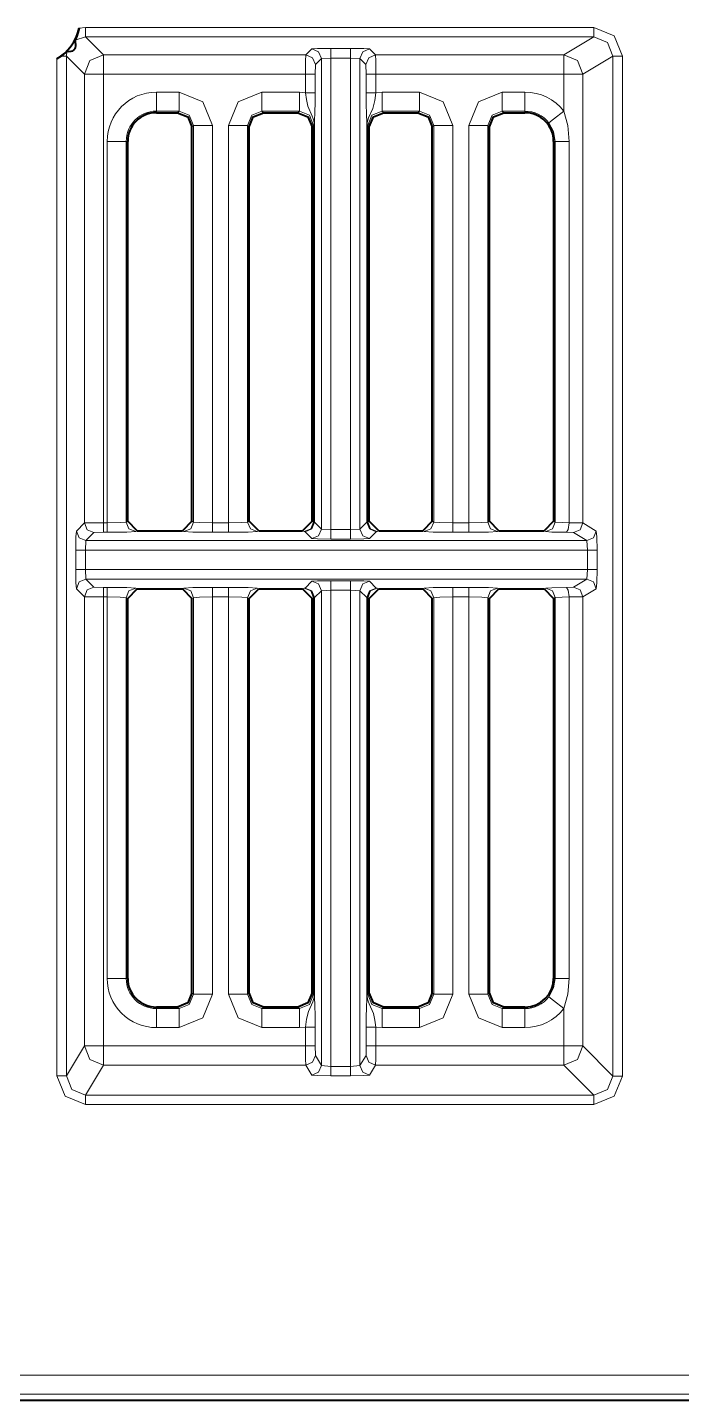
# Model space of a CAD drawing. Header units: millimetres. Extents: x 0 to 2941, y -405 to 1422.
# Drawn here: x 514.8 to 549.1, y 125.7 to 197.7 of the extents above; entities that cross this region are included whole.
import ezdxf

# ---------------------------------------------------------------- set-up
doc = ezdxf.new("R2010")
doc.units = ezdxf.units.MM
doc.layers.add('FINE', color=9, linetype='Continuous')
doc.layers.add('OUTLINE', color=7, linetype='Continuous')

msp = doc.modelspace()

# ---------------------------------------------------------------- linework, layer by layer
at = {"layer": 'FINE', "lineweight": 9}
for p, q in [((517.879, 197.678), (517.556, 197.642)), ((544.544, 197.678), (517.879, 197.678)), ((517.34, 197.02), (517.879, 197.178)), ((517.879, 197.178), (544.544, 197.178)), ((518.823, 196.234), (517.879, 197.178)), ((531.777, 196.575), (530.751, 196.575)), ((533.092, 196.234), (532.777, 196.549)), ((544.544, 197.178), (542.971, 196.234)), ((516.88, 196.178), (516.913, 196.433)), ((516.88, 142.712), (516.88, 196.178)), ((529.936, 195.734), (530.252, 196.049)), ((530.252, 196.049), (530.751, 196.075)), ((530.252, 196.049), (530.252, 171.385)), ((530.751, 196.075), (531.777, 196.075)), ((530.751, 171.36), (530.751, 196.075)), ((531.777, 196.075), (531.777, 171.36)), ((531.777, 196.075), (532.277, 196.049)), ((532.277, 196.049), (532.592, 195.734)), ((532.277, 171.385), (532.277, 196.049)), ((542.971, 196.234), (533.092, 196.234)), ((543.97, 195.234), (545.544, 196.179)), ((545.544, 196.179), (545.544, 142.71)), ((529.424, 195.234), (529.424, 194.258)), ((529.923, 195.234), (529.936, 195.734)), ((529.923, 194.258), (529.923, 195.234)), ((532.592, 195.734), (532.605, 195.234)), ((532.605, 195.234), (532.605, 194.258)), ((533.105, 195.234), (542.971, 195.234)), ((533.105, 194.258), (533.105, 195.234)), ((543.97, 171.701), (543.97, 195.234)), ((522.797, 194.289), (521.599, 194.289)), ((529.097, 194.289), (527.132, 194.289)), ((529.424, 194.258), (529.097, 194.289)), ((533.432, 194.289), (533.105, 194.258)), ((535.397, 194.289), (533.432, 194.289)), ((527.213, 193.208), (527.132, 193.29)), ((527.132, 193.29), (529.097, 193.29)), ((529.097, 193.29), (529.015, 193.208)), ((535.397, 193.29), (535.315, 193.208)), ((539.813, 193.208), (539.732, 193.29)), ((539.732, 193.29), (540.929, 193.29)), ((540.929, 193.29), (540.929, 193.208)), ((523.464, 192.46), (523.546, 192.541)), ((523.546, 192.541), (523.546, 171.751)), ((524.544, 171.714), (524.544, 192.541)), ((525.384, 192.541), (525.384, 171.714)), ((526.383, 192.541), (526.464, 192.46)), ((526.383, 171.751), (526.383, 192.541)), ((529.764, 192.46), (529.846, 192.541)), ((529.846, 192.541), (529.846, 171.751)), ((529.878, 192.541), (529.878, 171.743)), ((529.894, 171.743), (529.894, 192.541)), ((532.634, 192.541), (532.634, 171.743)), ((532.683, 192.541), (532.764, 192.46)), ((532.683, 171.751), (532.683, 192.541)), ((536.064, 192.46), (536.146, 192.541)), ((536.146, 192.541), (536.146, 171.751)), ((537.144, 171.714), (537.144, 192.541)), ((537.984, 192.541), (537.984, 171.714)), ((538.983, 192.541), (539.064, 192.46)), ((538.983, 171.751), (538.983, 192.541)), ((520.017, 191.708), (520.099, 191.708)), ((543.242, 171.713), (543.242, 191.708)), ((517.823, 171.701), (517.403, 171.281)), ((523.546, 171.751), (523.464, 171.791)), ((525.384, 171.714), (524.544, 171.714)), ((526.464, 171.791), (526.383, 171.751)), ((529.846, 171.751), (529.764, 171.791)), ((529.878, 171.743), (529.846, 171.751)), ((530.252, 171.385), (529.894, 171.743)), ((530.751, 171.36), (530.252, 171.385)), ((531.777, 171.36), (530.751, 171.36)), ((532.277, 171.385), (531.777, 171.36)), ((532.634, 171.743), (532.277, 171.385)), ((532.683, 171.751), (532.651, 171.743)), ((532.764, 171.791), (532.683, 171.751)), ((536.146, 171.751), (536.064, 171.791)), ((537.984, 171.714), (537.144, 171.714)), ((539.064, 171.791), (538.983, 171.751)), ((542.515, 171.749), (542.429, 171.791)), ((543.242, 171.713), (542.515, 171.749)), ((543.97, 171.701), (543.242, 171.713)), ((544.67, 171.281), (543.97, 171.701)), ((517.878, 170.281), (517.903, 170.781)), ((517.903, 170.781), (518.323, 171.201)), ((518.323, 171.201), (518.823, 171.214)), ((518.823, 171.214), (519.019, 171.214)), ((524.544, 171.214), (525.384, 171.214)), ((526.882, 171.251), (526.964, 171.292)), ((529.264, 171.292), (529.346, 171.251)), ((529.346, 171.251), (529.395, 171.243)), ((529.395, 171.243), (529.752, 170.886)), ((530.751, 170.86), (531.777, 170.86)), ((532.777, 170.886), (533.134, 171.243)), ((533.134, 171.243), (533.182, 171.251)), ((533.182, 171.251), (533.264, 171.292)), ((535.564, 171.292), (535.646, 171.251)), ((537.144, 171.214), (537.984, 171.214)), ((539.482, 171.251), (539.564, 171.292)), ((541.929, 171.292), (542.015, 171.249)), ((543.106, 171.213), (543.47, 171.201)), ((544.171, 170.781), (544.213, 170.281)), ((517.378, 170.281), (517.378, 169.255)), ((517.878, 170.281), (544.213, 170.281)), ((517.878, 169.255), (517.878, 170.281)), ((544.213, 170.281), (544.213, 169.255)), ((544.713, 169.255), (544.713, 170.281)), ((544.213, 169.255), (517.878, 169.255)), ((517.903, 168.755), (517.878, 169.255)), ((544.213, 169.255), (544.171, 168.755)), ((517.903, 168.755), (544.171, 168.755)), ((518.323, 168.335), (517.903, 168.755)), ((529.752, 168.651), (529.395, 168.293)), ((531.777, 168.676), (530.751, 168.676)), ((533.134, 168.293), (532.777, 168.651)), ((544.171, 168.755), (543.47, 168.335)), ((518.823, 168.323), (518.323, 168.335)), ((519.019, 168.323), (518.823, 168.323)), ((518.823, 144.285), (518.823, 167.823)), ((518.823, 167.823), (519.019, 167.823)), ((519.019, 167.823), (519.019, 147.828)), ((520.017, 147.828), (520.017, 167.785)), ((520.017, 167.785), (520.099, 167.745)), ((520.599, 168.244), (520.517, 168.285)), ((523.046, 168.285), (522.964, 168.244)), ((523.464, 167.745), (523.546, 167.785)), ((523.546, 167.785), (523.546, 146.995)), ((525.384, 168.323), (524.544, 168.323)), ((524.544, 167.823), (525.384, 167.823)), ((524.544, 146.995), (524.544, 167.823)), ((525.384, 167.823), (525.384, 146.995)), ((526.383, 167.785), (526.464, 167.745)), ((526.964, 168.244), (526.882, 168.285)), ((529.346, 168.285), (529.264, 168.244)), ((529.395, 168.293), (529.346, 168.285)), ((529.764, 167.745), (529.846, 167.785)), ((529.846, 167.785), (529.878, 167.794)), ((529.878, 167.794), (529.878, 146.995)), ((529.894, 146.995), (529.894, 167.794)), ((530.252, 168.151), (530.751, 168.176)), ((530.751, 143.217), (530.751, 168.176)), ((530.751, 168.176), (531.777, 168.176)), ((531.777, 168.176), (531.777, 143.217)), ((531.777, 168.176), (532.277, 168.151)), ((532.277, 143.259), (532.277, 168.151)), ((532.277, 168.151), (532.634, 167.794)), ((532.634, 167.794), (532.634, 146.995)), ((532.683, 146.995), (532.683, 167.785)), ((532.683, 167.785), (532.764, 167.745)), ((533.182, 168.285), (533.134, 168.293)), ((533.264, 168.244), (533.182, 168.285)), ((535.646, 168.285), (535.564, 168.244)), ((536.064, 167.745), (536.146, 167.785)), ((537.984, 168.323), (537.144, 168.323)), ((537.144, 146.995), (537.144, 167.823)), ((537.144, 167.823), (537.984, 167.823)), ((537.984, 167.823), (537.984, 146.995)), ((538.983, 146.995), (538.983, 167.785)), ((538.983, 167.785), (539.064, 167.745)), ((539.564, 168.244), (539.482, 168.285)), ((542.015, 168.287), (541.929, 168.244)), ((542.429, 167.745), (542.515, 167.788)), ((542.515, 167.788), (543.242, 167.823)), ((543.47, 168.335), (543.106, 168.323)), ((543.242, 167.823), (543.97, 167.835)), ((543.242, 147.828), (543.242, 167.823)), ((543.97, 167.835), (544.67, 168.256)), ((520.099, 147.828), (520.017, 147.828)), ((523.546, 146.995), (523.464, 147.077)), ((532.764, 147.077), (532.683, 146.995)), ((539.064, 147.077), (538.983, 146.995)), ((522.715, 146.328), (522.797, 146.246)), ((529.015, 146.328), (529.097, 146.246)), ((542.971, 146.25), (542.971, 144.285)), ((521.599, 145.248), (522.797, 145.248)), ((527.132, 145.248), (529.097, 145.248)), ((529.097, 145.248), (529.424, 145.278)), ((529.424, 145.278), (529.424, 144.285)), ((529.923, 144.285), (529.923, 145.278)), ((532.605, 145.278), (532.605, 144.285)), ((533.105, 144.285), (533.105, 145.278)), ((539.732, 145.248), (540.929, 145.248)), ((517.823, 144.285), (516.88, 142.712)), ((529.424, 144.285), (518.823, 144.285)), ((529.936, 143.786), (529.923, 144.285)), ((532.605, 144.285), (532.593, 143.786)), ((542.971, 144.285), (533.105, 144.285)), ((530.252, 143.259), (529.936, 143.786)), ((530.751, 143.217), (530.252, 143.259)), ((532.277, 143.259), (531.777, 143.217)), ((532.593, 143.786), (532.277, 143.259)), ((532.777, 142.76), (533.092, 143.286)), ((533.092, 143.286), (542.971, 143.286)), ((542.971, 143.286), (544.545, 141.711)), ((531.777, 143.217), (530.751, 143.217)), ((544.545, 141.711), (517.879, 141.711)), ((681.54, 127.031), (131.567, 127.031))]:
    msp.add_line(p, q, dxfattribs=at)
for points in [[(517.879, 197.678), (517.879, 197.329), (517.879, 197.178)], [(544.544, 197.678), (544.544, 197.329), (544.544, 197.178)], [(546.044, 142.71), (546.044, 196.179), (545.605, 197.239), (544.544, 197.678)], [(529.752, 196.549), (529.436, 196.234), (518.823, 196.234)], [(530.751, 196.575), (530.054, 196.567), (529.752, 196.549)], [(530.252, 196.049), (530.105, 196.403), (529.752, 196.549)], [(530.751, 196.075), (530.751, 196.424), (530.751, 196.575)], [(531.777, 196.075), (531.777, 196.424), (531.777, 196.575)], [(532.777, 196.549), (532.475, 196.567), (531.777, 196.575)], [(532.277, 196.049), (532.424, 196.403), (532.777, 196.549)], [(544.544, 197.178), (545.252, 196.885), (545.544, 196.179)], [(516.38, 196.033), (516.38, 142.712), (516.819, 141.651), (517.879, 141.212)], [(516.88, 196.178), (516.801, 196.178), (516.602, 196.178)], [(516.88, 196.178), (517.823, 195.234), (517.823, 171.701)], [(518.823, 196.234), (518.116, 195.941), (517.823, 195.234)], [(518.823, 196.234), (518.823, 195.932), (518.823, 195.234)], [(529.436, 196.234), (529.427, 195.932), (529.424, 195.234)], [(529.936, 195.734), (529.79, 196.087), (529.436, 196.234)], [(532.592, 195.734), (532.739, 196.087), (533.092, 196.234)], [(533.105, 195.234), (533.101, 195.932), (533.092, 196.234)], [(543.97, 195.234), (543.677, 195.941), (542.971, 196.234)], [(542.971, 196.234), (542.971, 195.932), (542.971, 195.234)], [(546.044, 196.179), (545.698, 196.179), (545.544, 196.179)], [(518.823, 195.234), (518.125, 195.234), (517.823, 195.234)], [(518.823, 171.714), (518.823, 195.234), (529.424, 195.234)], [(529.923, 195.234), (529.773, 195.234), (529.424, 195.234)], [(532.605, 195.234), (532.756, 195.234), (533.105, 195.234)], [(543.97, 195.234), (543.662, 195.234), (542.971, 195.234)], [(521.599, 193.29), (521.599, 193.6), (521.599, 194.289)], [(522.797, 193.29), (522.797, 193.6), (522.797, 194.289)], [(524.544, 192.541), (524.033, 193.777), (522.797, 194.289)], [(527.132, 194.289), (525.896, 193.777), (525.384, 192.541)], [(527.132, 194.289), (527.132, 193.6), (527.132, 193.29)], [(529.097, 194.289), (529.097, 193.6), (529.097, 193.29)], [(529.923, 194.258), (529.773, 194.258), (529.424, 194.258)], [(529.424, 194.258), (529.467, 193.894), (529.545, 193.551), (529.769, 193.033), (529.82, 192.896), (529.85, 192.789), (529.873, 192.644), (529.877, 192.574), (529.878, 192.541)], [(529.894, 192.541), (529.894, 192.554), (529.895, 192.581), (529.896, 192.64), (529.897, 192.689), (529.9, 192.763), (529.914, 193.257), (529.921, 193.728), (529.923, 194.258)], [(532.605, 194.258), (532.756, 194.258), (533.105, 194.258)], [(532.605, 194.258), (532.608, 193.666), (532.617, 193.118), (532.63, 192.71), (532.634, 192.602), (532.634, 192.568), (532.634, 192.541)], [(532.651, 171.743), (532.651, 192.541), (532.653, 192.611), (532.662, 192.698), (532.722, 192.937), (532.944, 193.437), (533.055, 193.851), (533.105, 194.258)], [(533.432, 194.289), (533.432, 193.6), (533.432, 193.29)], [(535.397, 194.289), (535.397, 193.6), (535.397, 193.29)], [(537.144, 192.541), (536.633, 193.777), (535.397, 194.289)], [(540.929, 194.289), (539.732, 194.289), (538.496, 193.777), (537.984, 192.541)], [(539.732, 193.29), (539.732, 193.6), (539.732, 194.289)], [(540.929, 194.289), (540.929, 193.6), (540.929, 193.29)], [(521.599, 193.208), (521.599, 193.29), (522.797, 193.29), (522.715, 193.208)], [(522.797, 193.29), (523.327, 193.072), (523.546, 192.541)], [(526.383, 192.541), (526.601, 193.072), (527.132, 193.29)], [(529.097, 193.29), (529.628, 193.072), (529.846, 192.541)], [(532.651, 192.541), (532.672, 192.541), (532.683, 192.541), (532.901, 193.072), (533.432, 193.29)], [(533.513, 193.208), (533.432, 193.29), (535.397, 193.29)], [(535.397, 193.29), (535.928, 193.072), (536.146, 192.541)], [(538.983, 192.541), (539.201, 193.072), (539.732, 193.29)], [(542.971, 193.286), (542.426, 192.865), (542.181, 192.676)], [(543.242, 191.708), (543.171, 192.544), (542.971, 193.286)], [(523.546, 192.541), (523.856, 192.541), (524.544, 192.541)], [(525.384, 192.541), (526.073, 192.541), (526.383, 192.541)], [(529.846, 192.541), (529.856, 192.541), (529.878, 192.541)], [(529.894, 192.541), (529.889, 192.541), (529.878, 192.541)], [(532.634, 192.541), (532.639, 192.541), (532.651, 192.541)], [(536.146, 192.541), (536.456, 192.541), (537.144, 192.541)], [(538.983, 192.541), (538.673, 192.541), (537.984, 192.541)], [(542.181, 192.676), (542.427, 192.221), (542.515, 191.708)], [(519.019, 191.708), (519.019, 171.714), (518.823, 171.714)], [(519.019, 191.708), (519.707, 191.708), (520.017, 191.708)], [(520.099, 171.791), (520.017, 171.751), (520.017, 191.708)], [(542.429, 191.708), (542.515, 191.708), (542.515, 171.749)], [(543.242, 191.708), (542.732, 191.708), (542.515, 191.708)], [(518.823, 171.714), (518.125, 171.71), (517.823, 171.701)], [(518.323, 171.201), (517.97, 171.347), (517.823, 171.701)], [(518.823, 171.214), (518.823, 171.364), (518.823, 171.714)], [(520.017, 171.751), (519.707, 171.724), (519.019, 171.714)], [(519.019, 171.714), (519.019, 171.364), (519.019, 171.214)], [(520.017, 171.751), (520.164, 171.397), (520.517, 171.251)], [(523.046, 171.251), (523.399, 171.397), (523.546, 171.751)], [(524.544, 171.714), (523.856, 171.724), (523.546, 171.751)], [(524.544, 171.214), (524.544, 171.364), (524.544, 171.714)], [(526.383, 171.751), (526.073, 171.724), (525.384, 171.714)], [(525.384, 171.214), (525.384, 171.364), (525.384, 171.714)], [(526.882, 171.251), (526.529, 171.397), (526.383, 171.751)], [(529.846, 171.751), (529.699, 171.397), (529.346, 171.251)], [(529.894, 171.743), (529.748, 171.389), (529.395, 171.243)], [(529.878, 171.743), (529.735, 171.39), (529.395, 171.243)], [(530.252, 171.385), (530.105, 171.032), (529.752, 170.886)], [(529.894, 171.743), (529.889, 171.743), (529.878, 171.743)], [(530.751, 171.36), (530.751, 171.011), (530.751, 170.86)], [(531.777, 171.36), (531.777, 171.011), (531.777, 170.86)], [(532.277, 171.385), (532.424, 171.032), (532.777, 170.886)], [(532.634, 171.743), (532.781, 171.389), (533.134, 171.243)], [(532.651, 171.743), (532.639, 171.743), (532.634, 171.743)], [(532.651, 171.743), (532.794, 171.39), (533.134, 171.243)], [(532.683, 171.751), (532.829, 171.397), (533.182, 171.251)], [(535.646, 171.251), (535.999, 171.397), (536.146, 171.751)], [(537.144, 171.714), (536.456, 171.724), (536.146, 171.751)], [(537.144, 171.214), (537.144, 171.364), (537.144, 171.714)], [(538.983, 171.751), (538.673, 171.724), (537.984, 171.714)], [(537.984, 171.214), (537.984, 171.364), (537.984, 171.714)], [(539.482, 171.251), (539.129, 171.397), (538.983, 171.751)], [(542.015, 171.249), (542.368, 171.396), (542.515, 171.749)], [(543.106, 171.213), (543.201, 171.364), (543.242, 171.713)], [(543.47, 171.201), (543.823, 171.348), (543.97, 171.701)], [(517.403, 171.281), (517.385, 170.979), (517.378, 170.281)], [(517.903, 170.781), (517.55, 170.927), (517.403, 171.281)], [(543.47, 171.201), (544.171, 170.781), (517.903, 170.781)], [(519.019, 171.214), (520.051, 171.224), (520.517, 171.251), (520.599, 171.292)], [(522.964, 171.292), (523.046, 171.251), (523.512, 171.224), (524.544, 171.214)], [(525.384, 171.214), (526.417, 171.224), (526.882, 171.251)], [(529.752, 170.886), (530.054, 170.867), (530.751, 170.86)], [(531.777, 170.86), (532.475, 170.867), (532.777, 170.886)], [(535.646, 171.251), (536.112, 171.224), (537.144, 171.214)], [(537.984, 171.214), (539.017, 171.224), (539.482, 171.251)], [(542.015, 171.249), (542.341, 171.226), (543.106, 171.213)], [(544.171, 170.781), (544.524, 170.928), (544.67, 171.281)], [(544.713, 170.281), (544.7, 170.979), (544.67, 171.281)], [(517.878, 170.281), (517.529, 170.281), (517.378, 170.281)], [(544.213, 170.281), (544.559, 170.281), (544.713, 170.281)], [(517.878, 169.255), (517.529, 169.255), (517.378, 169.255)], [(517.378, 169.255), (517.385, 168.557), (517.403, 168.256)], [(544.213, 169.255), (544.559, 169.255), (544.713, 169.255)], [(544.67, 168.256), (544.7, 168.557), (544.713, 169.255)], [(517.903, 168.755), (517.55, 168.609), (517.403, 168.256)], [(530.751, 168.676), (530.054, 168.669), (529.752, 168.651)], [(529.752, 168.651), (530.105, 168.504), (530.252, 168.151)], [(530.751, 168.676), (530.751, 168.525), (530.751, 168.176)], [(531.777, 168.676), (531.777, 168.525), (531.777, 168.176)], [(532.777, 168.651), (532.475, 168.669), (531.777, 168.676)], [(532.777, 168.651), (532.424, 168.504), (532.277, 168.151)], [(544.171, 168.755), (544.524, 168.609), (544.67, 168.256)], [(517.403, 168.256), (517.823, 167.835), (517.823, 144.285)], [(518.323, 168.335), (517.97, 168.189), (517.823, 167.835)], [(517.823, 167.835), (518.125, 167.826), (518.823, 167.823)], [(518.823, 168.323), (518.823, 168.172), (518.823, 167.823)], [(519.019, 168.323), (519.019, 168.172), (519.019, 167.823)], [(520.517, 168.285), (520.051, 168.312), (519.019, 168.323)], [(519.019, 167.823), (519.707, 167.812), (520.017, 167.785)], [(520.517, 168.285), (520.164, 168.139), (520.017, 167.785)], [(524.544, 168.323), (523.512, 168.312), (523.046, 168.285)], [(523.546, 167.785), (523.399, 168.139), (523.046, 168.285)], [(523.546, 167.785), (523.856, 167.812), (524.544, 167.823)], [(524.544, 167.823), (524.544, 168.172), (524.544, 168.323)], [(525.384, 167.823), (525.384, 168.172), (525.384, 168.323)], [(526.882, 168.285), (526.417, 168.312), (525.384, 168.323)], [(525.384, 167.823), (526.073, 167.812), (526.383, 167.785)], [(526.383, 167.785), (526.529, 168.139), (526.882, 168.285)], [(526.464, 147.077), (526.383, 146.995), (526.383, 167.785)], [(529.346, 168.285), (529.699, 168.139), (529.846, 167.785)], [(529.395, 168.293), (529.748, 168.147), (529.894, 167.794)], [(529.395, 168.293), (529.735, 168.146), (529.878, 167.794)], [(529.846, 167.785), (529.846, 146.995), (529.764, 147.077)], [(529.878, 167.794), (529.889, 167.794), (529.894, 167.794)], [(529.894, 167.794), (530.252, 168.151), (530.252, 143.259)], [(533.134, 168.293), (532.781, 168.147), (532.634, 167.794)], [(532.634, 167.794), (532.639, 167.794), (532.651, 167.794)], [(533.134, 168.293), (532.794, 168.146), (532.651, 167.794)], [(532.651, 146.995), (532.651, 167.794), (532.683, 167.785)], [(533.182, 168.285), (532.829, 168.139), (532.683, 167.785)], [(537.144, 168.323), (536.112, 168.312), (535.646, 168.285)], [(536.146, 167.785), (535.999, 168.139), (535.646, 168.285)], [(536.146, 167.785), (536.146, 146.995), (536.064, 147.077)], [(536.146, 167.785), (536.456, 167.812), (537.144, 167.823)], [(537.144, 167.823), (537.144, 168.172), (537.144, 168.323)], [(537.984, 167.823), (537.984, 168.172), (537.984, 168.323)], [(539.482, 168.285), (539.017, 168.312), (537.984, 168.323)], [(537.984, 167.823), (538.673, 167.812), (538.983, 167.785)], [(538.983, 167.785), (539.129, 168.139), (539.482, 168.285)], [(543.106, 168.323), (542.341, 168.31), (542.015, 168.287)], [(542.015, 168.287), (542.368, 168.141), (542.515, 167.788)], [(542.515, 167.788), (542.515, 147.828), (542.429, 147.828)], [(543.106, 168.323), (543.201, 168.172), (543.242, 167.823)], [(543.47, 168.335), (543.823, 168.189), (543.97, 167.835)], [(545.544, 142.71), (543.97, 144.285), (543.97, 167.835)], [(519.019, 147.828), (519.707, 147.828), (520.017, 147.828)], [(542.515, 147.828), (542.431, 147.325), (542.181, 146.86)], [(543.242, 147.828), (542.732, 147.828), (542.515, 147.828)], [(542.971, 146.25), (543.174, 147.007), (543.242, 147.828)], [(523.546, 146.995), (523.327, 146.464), (522.797, 146.246)], [(522.797, 145.248), (524.033, 145.759), (524.544, 146.995)], [(523.546, 146.995), (523.856, 146.995), (524.544, 146.995)], [(525.384, 146.995), (526.073, 146.995), (526.383, 146.995)], [(525.384, 146.995), (525.896, 145.759), (527.132, 145.248)], [(527.132, 146.246), (526.601, 146.464), (526.383, 146.995)], [(529.846, 146.995), (529.628, 146.464), (529.097, 146.246)], [(529.878, 146.995), (529.875, 146.925), (529.866, 146.838), (529.807, 146.599), (529.585, 146.099), (529.474, 145.685), (529.424, 145.278)], [(529.846, 146.995), (529.856, 146.995), (529.878, 146.995)], [(529.878, 146.995), (529.889, 146.995), (529.894, 146.995)], [(529.923, 145.278), (529.92, 145.87), (529.911, 146.418), (529.898, 146.826), (529.895, 146.934), (529.894, 146.968), (529.894, 146.995)], [(532.634, 146.995), (532.634, 146.983), (532.634, 146.956), (532.633, 146.896), (532.631, 146.847), (532.628, 146.773), (532.614, 146.279), (532.608, 145.809), (532.605, 145.278)], [(532.651, 146.995), (532.639, 146.995), (532.634, 146.995)], [(532.651, 146.995), (532.672, 146.995), (532.683, 146.995)], [(533.105, 145.278), (533.062, 145.642), (532.984, 145.985), (532.759, 146.503), (532.708, 146.64), (532.679, 146.747), (532.656, 146.892), (532.651, 146.963), (532.651, 146.995)], [(533.432, 146.246), (532.901, 146.464), (532.683, 146.995)], [(536.146, 146.995), (535.928, 146.464), (535.397, 146.246)], [(535.397, 145.248), (536.633, 145.759), (537.144, 146.995)], [(536.146, 146.995), (536.456, 146.995), (537.144, 146.995)], [(538.983, 146.995), (538.673, 146.995), (537.984, 146.995)], [(537.984, 146.995), (538.496, 145.759), (539.732, 145.248)], [(539.732, 146.246), (539.201, 146.464), (538.983, 146.995)], [(542.971, 146.25), (542.426, 146.671), (542.181, 146.86)], [(522.797, 146.246), (521.599, 146.246), (521.599, 146.328)], [(521.599, 145.248), (521.599, 145.936), (521.599, 146.246)], [(522.797, 145.248), (522.797, 145.936), (522.797, 146.246)], [(529.097, 146.246), (527.132, 146.246), (527.213, 146.328)], [(527.132, 146.246), (527.132, 145.936), (527.132, 145.248)], [(529.097, 146.246), (529.097, 145.936), (529.097, 145.248)], [(535.315, 146.328), (535.397, 146.246), (533.432, 146.246), (533.513, 146.328)], [(533.432, 146.246), (533.432, 145.936), (533.432, 145.248)], [(535.397, 146.246), (535.397, 145.936), (535.397, 145.248)], [(540.929, 146.328), (540.929, 146.246), (539.732, 146.246), (539.813, 146.328)], [(539.732, 146.246), (539.732, 145.936), (539.732, 145.248)], [(540.929, 146.246), (540.929, 145.936), (540.929, 145.248)], [(529.424, 145.278), (529.773, 145.278), (529.923, 145.278)], [(533.105, 145.278), (532.756, 145.278), (532.605, 145.278)], [(533.105, 145.278), (533.432, 145.248), (535.397, 145.248)], [(517.823, 144.285), (518.117, 143.579), (518.823, 143.286)], [(518.823, 144.285), (518.125, 144.285), (517.823, 144.285)], [(518.823, 144.285), (518.823, 143.593), (518.823, 143.286)], [(529.424, 144.285), (529.773, 144.285), (529.923, 144.285)], [(529.424, 144.285), (529.427, 143.593), (529.436, 143.286)], [(533.105, 144.285), (532.756, 144.285), (532.605, 144.285)], [(533.092, 143.286), (533.101, 143.593), (533.105, 144.285)], [(542.971, 143.286), (543.676, 143.579), (543.97, 144.285)], [(543.97, 144.285), (543.662, 144.285), (542.971, 144.285)], [(542.971, 144.285), (542.971, 143.593), (542.971, 143.286)], [(517.879, 141.711), (518.823, 143.286), (529.436, 143.286)], [(529.436, 143.286), (529.789, 143.432), (529.936, 143.786)], [(529.436, 143.286), (529.752, 142.76), (530.054, 142.73), (530.751, 142.717)], [(529.752, 142.76), (530.105, 142.906), (530.252, 143.259)], [(532.777, 142.76), (532.424, 142.906), (532.277, 143.259)], [(533.092, 143.286), (532.739, 143.432), (532.593, 143.786)], [(516.88, 142.712), (516.729, 142.712), (516.38, 142.712)], [(517.879, 141.711), (517.172, 142.004), (516.88, 142.712)], [(517.879, 141.212), (544.545, 141.212), (545.605, 141.651), (546.044, 142.71)], [(530.751, 142.717), (530.751, 142.871), (530.751, 143.217)], [(530.751, 142.717), (531.777, 142.717), (532.475, 142.73), (532.777, 142.76)], [(531.777, 142.717), (531.777, 142.871), (531.777, 143.217)], [(545.544, 142.71), (545.252, 142.003), (544.545, 141.711)], [(546.044, 142.71), (545.698, 142.71), (545.544, 142.71)], [(517.879, 141.711), (517.879, 141.558), (517.879, 141.212)], [(544.545, 141.711), (544.545, 141.558), (544.545, 141.212)], [(131.567, 125.699), (131.567, 126.031), (681.54, 126.031)]]:
    msp.add_lwpolyline(points, dxfattribs=at)
for points in [[(542.971, 195.234), (542.971, 193.286, 0.232235), (540.929, 194.288)], [(521.599, 194.288, 0.414209), (519.019, 191.708)], [(521.599, 193.29, 0.41419), (520.017, 191.708)], [(542.181, 192.675, 0.232267), (540.929, 193.29)], [(519.019, 147.828, 0.414218), (521.599, 145.248)], [(520.017, 147.828, 0.414206), (521.599, 146.246)], [(540.929, 146.246, 0.23222), (542.181, 146.861)], [(540.929, 145.248, 0.232231), (542.971, 146.25)]]:
    msp.add_lwpolyline(points, format="xyb", dxfattribs=at)
at = {"layer": 'OUTLINE', "lineweight": 40}
for p, q in [((516.602, 196.178), (516.38, 196.033)), ((539.813, 193.208), (540.929, 193.208)), ((523.464, 171.791), (523.464, 192.46)), ((529.764, 171.791), (529.764, 192.46)), ((536.064, 171.791), (536.064, 192.46)), ((520.099, 171.791), (520.099, 191.708)), ((520.599, 171.292), (520.099, 171.791)), ((523.464, 171.791), (522.964, 171.292)), ((526.964, 171.292), (526.464, 171.791)), ((529.764, 171.791), (529.264, 171.292)), ((533.264, 171.292), (532.764, 171.791)), ((536.064, 171.791), (535.564, 171.292)), ((539.564, 171.292), (539.064, 171.791)), ((520.599, 171.292), (522.964, 171.292)), ((526.964, 171.292), (529.264, 171.292)), ((533.264, 171.292), (535.564, 171.292)), ((539.564, 171.292), (541.929, 171.292)), ((520.099, 167.745), (520.599, 168.244)), ((520.099, 147.828), (520.099, 167.745)), ((523.464, 147.077), (523.464, 167.745)), ((526.464, 167.745), (526.964, 168.244)), ((526.464, 147.077), (526.464, 167.745)), ((526.964, 168.244), (529.264, 168.244)), ((529.264, 168.244), (529.764, 167.745)), ((529.764, 147.077), (529.764, 167.745)), ((532.764, 167.745), (533.264, 168.244)), ((532.764, 147.077), (532.764, 167.745)), ((533.264, 168.244), (535.564, 168.244)), ((535.564, 168.244), (536.064, 167.745)), ((536.064, 147.077), (536.064, 167.745)), ((539.064, 167.745), (539.564, 168.244)), ((539.064, 147.077), (539.064, 167.745)), ((539.564, 168.244), (541.929, 168.244)), ((541.929, 168.244), (542.429, 167.745)), ((542.429, 167.745), (542.429, 147.828)), ((522.715, 146.328), (521.599, 146.328)), ((529.015, 146.328), (527.213, 146.328)), ((535.315, 146.328), (533.513, 146.328)), ((1261.567, 125.699), (131.567, 125.699))]:
    msp.add_line(p, q, dxfattribs=at)
for points in [[(516.38, 196.033, 0.207951), (517.556, 197.642)], [(521.599, 193.208, 0.414214), (520.099, 191.708)], [(542.429, 191.708, 0.414222), (540.929, 193.208)], [(520.099, 147.828, 0.414214), (521.599, 146.328)], [(540.929, 146.328, 0.414205), (542.429, 147.828)]]:
    msp.add_lwpolyline(points, format="xyb", dxfattribs=at)
for points in [[(517.556, 197.642), (517.49, 197.401), (517.424, 197.217), (517.368, 197.085), (517.346, 197.036), (517.34, 197.02)], [(516.913, 196.433), (516.978, 196.426), (517.124, 196.431), (517.218, 196.46), (517.295, 196.515), (517.307, 196.528), (517.312, 196.535), (517.314, 196.537), (517.316, 196.54), (517.318, 196.543), (517.32, 196.545), (517.322, 196.548), (517.328, 196.556), (517.339, 196.576), (517.358, 196.618), (517.379, 196.717), (517.353, 196.971), (517.34, 197.02)], [(516.913, 196.433), (516.897, 196.421), (516.846, 196.375), (516.712, 196.261), (516.602, 196.178)], [(521.599, 193.208), (522.715, 193.208), (523.245, 192.989), (523.464, 192.46)], [(526.464, 171.791), (526.464, 192.46), (526.684, 192.989), (527.213, 193.208)], [(527.213, 193.208), (529.015, 193.208), (529.545, 192.989), (529.764, 192.46)], [(532.764, 171.791), (532.764, 192.46), (532.984, 192.989), (533.513, 193.208)], [(533.513, 193.208), (535.315, 193.208), (535.845, 192.989), (536.064, 192.46)], [(539.064, 171.791), (539.064, 192.46), (539.283, 192.989), (539.813, 193.208)], [(542.429, 191.708), (542.429, 171.791), (541.929, 171.292)], [(520.599, 168.244), (522.964, 168.244), (523.464, 167.745)], [(523.464, 147.077), (523.245, 146.547), (522.715, 146.328)], [(527.213, 146.328), (526.684, 146.547), (526.464, 147.077)], [(529.764, 147.077), (529.545, 146.547), (529.015, 146.328)], [(533.513, 146.328), (532.984, 146.547), (532.764, 147.077)], [(536.064, 147.077), (535.845, 146.547), (535.315, 146.328)], [(540.929, 146.328), (539.813, 146.328), (539.283, 146.547), (539.064, 147.077)]]:
    msp.add_lwpolyline(points, dxfattribs=at)

doc.saveas('drawing.dxf')
